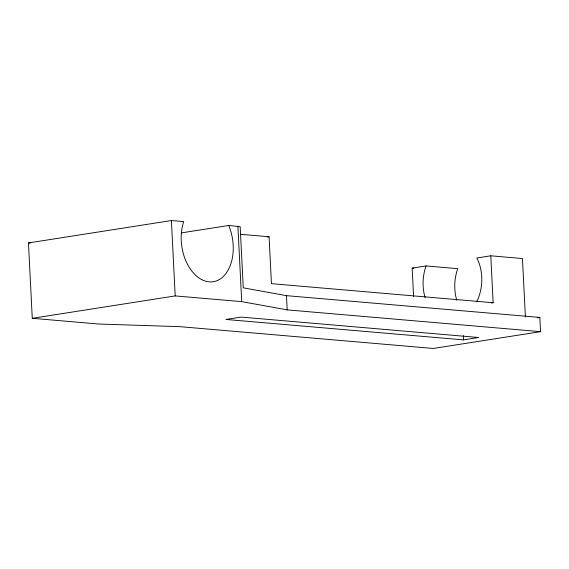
<?xml version="1.0" encoding="UTF-8"?>
<svg xmlns="http://www.w3.org/2000/svg" width="569" height="569" viewBox="0 0 569 569"><rect width="100%" height="100%" fill="white"/><g stroke="black" fill="none" stroke-linecap="round" stroke-linejoin="round"><path stroke-width="0.85" d="M28.45 242.935L171.39 220.544L183.737 221.604A39.204 25.633 81.1 0 0 209.179 281.847A39.204 25.633 81.1 0 0 228.717 225.473L240.175 226.704L243.269 287.822L286.47 295.66L539.832 317.438L540.55 331.663L433.343 348.456L179.982 326.67L98.778 324.024L32.269 318.306L28.45 242.935L30.214 243.091M181.362 232.892L228.717 225.473M267.338 237.017L269.08 236.747L271.456 283.668L493.145 302.729L490.77 255.808L476.836 257.992A39.204 29.282 -85.1 0 1 476.694 301.819M32.269 318.306L175.209 295.916L241.718 301.634L287.189 309.877L540.55 331.663M413.585 296.449L412.148 268.12L426.081 265.943L457.753 268.66A39.204 29.282 -85.1 0 0 456.8 300.318M491.452 302.993L493.145 302.729M537.307 317.836L539.832 317.438M463.529 339.885L478.7 337.509L241.171 317.089L226 319.465L463.529 339.885L463.308 335.575M240.758 234.314L269.08 236.747M490.77 255.808L522.434 258.532L525.4 317.018M412.148 268.12L413.912 268.276M286.47 295.66L287.189 309.877M237.899 226.263L241.718 301.634M171.39 220.544L175.209 295.916M425.128 297.601A39.204 29.282 -85.1 0 1 426.081 265.943"/></g></svg>
